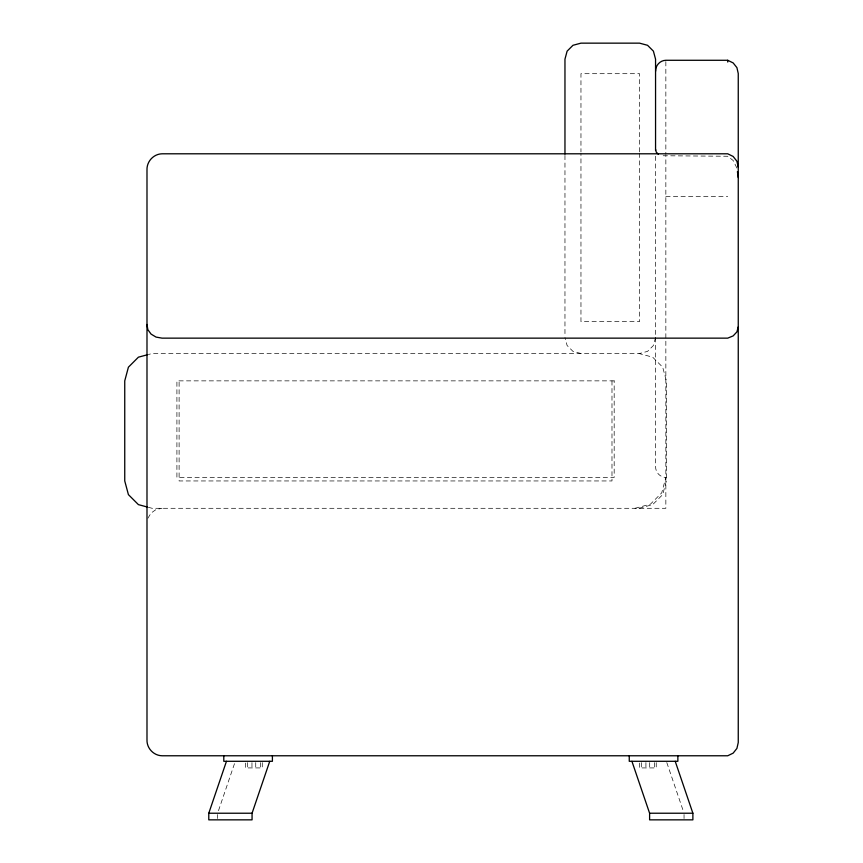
<?xml version="1.0" encoding="UTF-8"?>
<svg xmlns="http://www.w3.org/2000/svg" width="863" height="863" viewBox="0 0 863 863"><rect width="100%" height="100%" fill="white"/><g stroke="black" fill="none" stroke-linecap="round" stroke-linejoin="round"><path stroke-width="0.65" stroke-dasharray="4.32 3.24" d="M655.556 337.509L653.41 345.513L647.552 351.37L639.548 353.517L152.093 353.517L148.36 354.51M218.479 810.691L234.865 762.558M147.843 518.307L151.036 513.075L156.052 509.537L162.061 508.296M635.017 508.296L650.432 504.165L661.716 492.881L665.848 477.455C660.109 477.347 655.373 472.298 655.621 466.549L655.556 155.416M639.008 508.296L652.676 504.628L662.687 494.628L666.355 480.95L666.355 380.863L662.687 367.185L652.676 357.174L639.008 353.517M736.916 168.091L733.151 160.496L727.725 156.257L661.781 155.739M665.848 196.57L727.725 196.57M580.961 353.517L572.967 351.37L567.11 345.513L564.963 337.509M148.36 507.293L152.093 508.296L665.848 508.296L665.848 155.825M666.797 762.558L683.183 810.691M684.046 814.543L684.046 818.523M665.848 61.629L665.848 154.488M656.236 762.622L656.236 767.919L639.397 767.919L639.397 762.622M654.348 762.622L654.348 767.919M649.699 762.622L649.699 767.919M645.923 762.622L645.923 767.919M641.306 762.622L641.306 767.919M639.548 151.845L639.548 73.689L580.961 73.689L580.961 151.845M639.548 153.193L639.548 321.629L580.961 321.629L580.961 153.193M611.986 380.863L611.986 480.95L179.105 480.95L179.105 380.863M564.963 155.416L564.963 336.538M262.276 762.622L262.276 767.919L245.426 767.919L245.426 762.622M260.356 762.622L260.356 767.919M255.739 762.622L255.739 767.919M251.964 762.622L251.964 767.919M247.314 762.622L247.314 767.919M217.616 814.543L217.616 818.523M614.176 380.863L176.915 380.863L176.915 477.455L614.176 477.455L614.176 380.863"/><path stroke-width="1.29" d="M655.621 71.187C655.373 65.448 660.109 60.399 665.848 60.281L727.725 60.281L733.151 62.913L736.916 67.638L738.253 73.528L738.253 742.536L736.916 748.415L733.151 753.14L727.725 755.772L162.061 755.772C153.592 755.6 146.613 748.156 146.99 739.699L146.99 170.054C146.602 161.554 153.517 153.981 162.061 153.797L727.725 153.797L733.151 156.451L736.916 161.23L738.253 167.185M738.253 326.872L736.916 331.888L733.151 335.901L727.725 338.145L162.061 338.145L156.052 337.088L151.036 334.078L147.843 329.623L146.99 324.456M269.741 761.295L252.061 813.226L252.061 819.85L208.781 819.85L208.781 813.226L226.462 761.295M147.12 354.844L138.414 357.174L128.414 367.185L124.747 380.863L124.747 480.95L128.414 494.628L138.414 504.628L147.12 506.969M208.781 813.226L252.061 813.226M649.602 813.226L692.881 813.226L692.881 819.85L649.602 819.85L649.602 813.226L631.921 761.295M658.372 154.25L656.204 152.039L655.621 149.482M675.211 761.295L692.881 813.226M737.412 171.64L738.253 177.551M727.725 60.281L727.725 62.039M677.865 755.772L677.865 761.295L629.256 761.295L629.256 755.772M655.556 150.335L655.556 59.159L653.41 51.154L647.552 45.297L639.548 43.15L580.961 43.15L572.967 45.297L567.11 51.154L564.963 59.159L564.963 154.067M272.406 755.772L272.406 761.295L223.797 761.295L223.797 755.772"/></g></svg>
